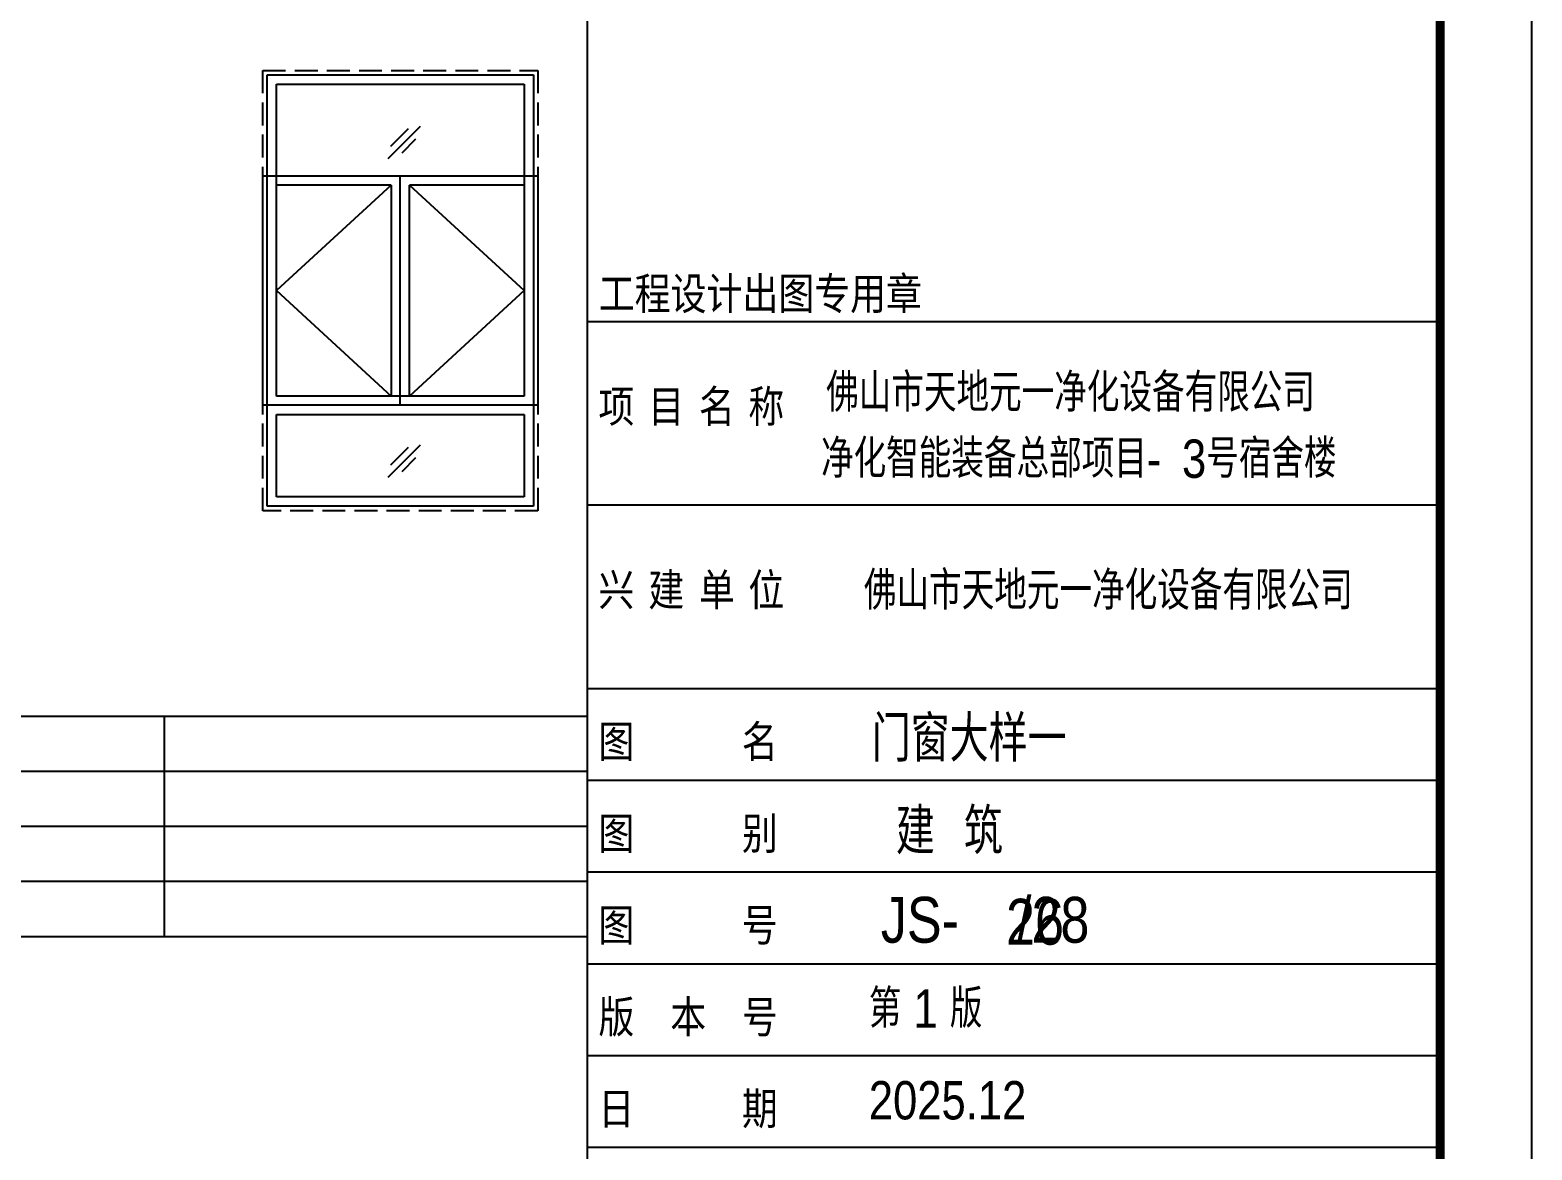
# Model space of a CAD drawing. Extents: x -1041549 to 749950, y -354245 to 17554.
# Drawn here: x -658673 to -650487, y -236286 to -230183 of the extents above; entities that cross this region are included whole.
import ezdxf

# ---------------------------------------------------------------- set-up
doc = ezdxf.new("R2010")
doc.units = 0
doc.header["$LTSCALE"] = 1000
doc.header["$MEASUREMENT"] = 0
doc.linetypes.add('CONTINOUS', pattern=[0])
doc.linetypes.add('DASH', pattern=[0.35, 0.25, -0.1])
for name, color, linetype in [('13', 13, 'Continuous'), ('14', 1, 'Continuous'), ('PUB_TITLE', 4, 'Continuous'), ('中粗线', 1, 'DASH'), ('辅助线', 8, 'CONTINOUS')]:
    doc.layers.add(name, color=color, linetype=linetype)
doc.styles.add('_HZTXT', font='gs_txt.shx', dxfattribs={"width": 0.8, "bigfont": 'HZTXT.shx'})
doc.styles.add('宋体', font='')
doc.styles.get('宋体').set_extended_font_data('宋体')

# ---------------------------------------------------------------- blocks, each defined once
blk = doc.blocks.new('TUQ')
at = {"layer": '14'}
for p, q in [((-9300, 40000), (-9300, 0)), ((-9300, 20320), (0, 20320)), ((-9300, 18320), (0, 18320)), ((-9300, 16320), (0, 16320)), ((-9300, 15320), (0, 15320)), ((-9300, 14320), (0, 14320)), ((-9300, 13320), (0, 13320)), ((-9300, 12320), (0, 12320)), ((-9300, 11320), (0, 11320))]:
    blk.add_line(p, q, dxfattribs=at)
at = {"layer": '13', "color": 7, "style": '_HZTXT', "width": 0.85}
for s, height, p in [('佛山市天地元一净化设备有限公司', 417.91, (-6694, 19336)), ('净化智能装备总部项目-', 417.91, (-6750, 18616)), ('3号宿舍楼', 417.9, (-2815, 18616)), ('佛山市天地元一净化设备有限公司', 417.91, (-6282, 17179)), ('建  筑', 500, (-5934, 14512)), ('JS-    /28', 500, (-6098, 13549)), ('第 1 版', 417.9, (-6229, 12623)), ('2025.12', 417.9, (-6229, 11623))]:
    blk.add_text(s, height=height, dxfattribs=at).set_placement(p)
at = {"layer": '14', "style": '宋体', "width": 0.82}
for s, p in [('工程设计出图专用章', (-9173, 20449)), ('项', (-9176, 19220)), ('目', (-8632, 19220)), ('名', (-8081, 19220)), ('称', (-7542, 19220)), ('兴', (-9176, 17220)), ('建', (-8632, 17220)), ('单', (-8081, 17220)), ('位', (-7542, 17220)), ('图      名', (-9176, 15566)), ('图      别', (-9176, 14566)), ('图      号', (-9176, 13566)), ('版  本  号', (-9176, 12566)), ('日      期', (-9176, 11566))]:
    blk.add_text(s, height=350, dxfattribs=at).set_placement(p)

msp = doc.modelspace()

# ---------------------------------------------------------------- linework, layer by layer
at = {"color": 4}
for p, q in [((-657380.2, -230427.6), (-656655.2, -230427.6)), ((-657380.2, -232777.6), (-657380.2, -230427.6)), ((-657380.2, -232227.6), (-657380.2, -230427.6)), ((-656655.2, -230427.6), (-655930.2, -230427.6)), ((-656655.2, -230427.6), (-655930.2, -230427.6)), ((-655930.2, -230427.6), (-655930.2, -232777.6)), ((-655930.2, -230427.6), (-655930.2, -232227.6)), ((-657330.2, -232177.6), (-657330.2, -230477.6)), ((-657330.2, -230477.6), (-655980.2, -230477.6)), ((-655980.2, -230477.6), (-655980.2, -232177.6)), ((-657330.2, -230977.6), (-655980.2, -230977.6)), ((-656655.2, -232227.6), (-656655.2, -230977.6)), ((-656705.2, -231027.6), (-657330.2, -231027.6)), ((-656705.2, -231027.6), (-656705.2, -232177.6)), ((-656605.2, -232177.6), (-656605.2, -231027.6)), ((-655980.2, -231027.6), (-656605.2, -231027.6)), ((-656655.2, -232227.6), (-657380.2, -232227.6)), ((-655980.2, -232177.6), (-657330.2, -232177.6)), ((-655930.2, -232227.6), (-656655.2, -232227.6)), ((-657330.2, -232727.6), (-657330.2, -232277.6)), ((-657330.2, -232277.6), (-655980.2, -232277.6)), ((-655980.2, -232277.6), (-655980.2, -232727.6)), ((-655980.2, -232727.6), (-657330.2, -232727.6)), ((-656655.2, -232777.6), (-657380.2, -232777.6)), ((-655930.2, -232777.6), (-656655.2, -232777.6))]:
    msp.add_line(p, q, dxfattribs=at)
at = {"color": 8}
for p, q in [((-655637.3, -233924.1), (-678937.3, -233924.1)), ((-657941.9, -233924.1), (-657941.9, -235124.1)), ((-655637.3, -234224.1), (-678937.3, -234224.1)), ((-655637.3, -234524.1), (-678937.3, -234524.1)), ((-655637.3, -234824.1), (-678937.3, -234824.1)), ((-655637.3, -235124.1), (-678937.3, -235124.1))]:
    msp.add_line(p, q, dxfattribs=at)
at = {"color": 8, "elevation": 0}
msp.add_lwpolyline([(-657405.2, -230977.6), (-655905.2, -230977.6), (-655905.2, -232227.6), (-657405.2, -232227.6)], close=True, dxfattribs=at)
at = {"color": 8}
for points in [[(-656705.2, -231027.6), (-657330.2, -231602.6), (-656705.2, -232177.6)], [(-656605.2, -231027.6), (-655980.2, -231602.6), (-656605.2, -232177.6)]]:
    msp.add_lwpolyline(points, dxfattribs=at)
at = {"layer": 'PUB_TITLE'}
msp.add_lwpolyline([(-680187.3, -242431.3), (-650487.3, -242431.3), (-650487.3, -221431.3), (-680187.3, -221431.3)], close=True, dxfattribs=at)
at = {"layer": 'PUB_TITLE', "const_width": 50}
msp.add_lwpolyline([(-678937.3, -241931.3), (-650987.3, -241931.3), (-650987.3, -221931.3), (-678937.3, -221931.3)], close=True, dxfattribs=at)
at = {"layer": '中粗线', "ltscale": 0.5, "elevation": 0}
msp.add_lwpolyline([(-657405.2, -230402.6), (-655905.2, -230402.6), (-655905.2, -232802.6), (-657405.2, -232802.6)], close=True, dxfattribs=at)
at = {"layer": '辅助线', "color": 8, "linetype": 'ByBlock', "elevation": 0}
for points in [[(-656722, -230882.3), (-656545.8, -230706.1)], [(-656706.5, -230815.4), (-656610.8, -230719.7)], [(-656645.6, -230851.4), (-656569.8, -230775.6)], [(-656722, -232619.5), (-656545.8, -232443.3)], [(-656706.5, -232552.6), (-656610.8, -232456.9)], [(-656645.6, -232588.6), (-656569.8, -232512.7)]]:
    msp.add_lwpolyline(points, dxfattribs=at)

# ---------------------------------------------------------------- block references
at = {"layer": '14', "xscale": 0.5, "yscale": 0.5, "zscale": 0.5}
msp.add_blockref('TUQ', (-650987.3, -241931.3), dxfattribs=at)

# ---------------------------------------------------------------- texts
at = {"layer": '13', "color": 7, "style": '_HZTXT', "width": 0.85}
for s, p in [('门窗大样一', (-654086.3, -234170.3)), ('26', (-653354, -235167.4))]:
    msp.add_text(s, height=250, dxfattribs=at).set_placement(p)

doc.saveas('drawing.dxf')
